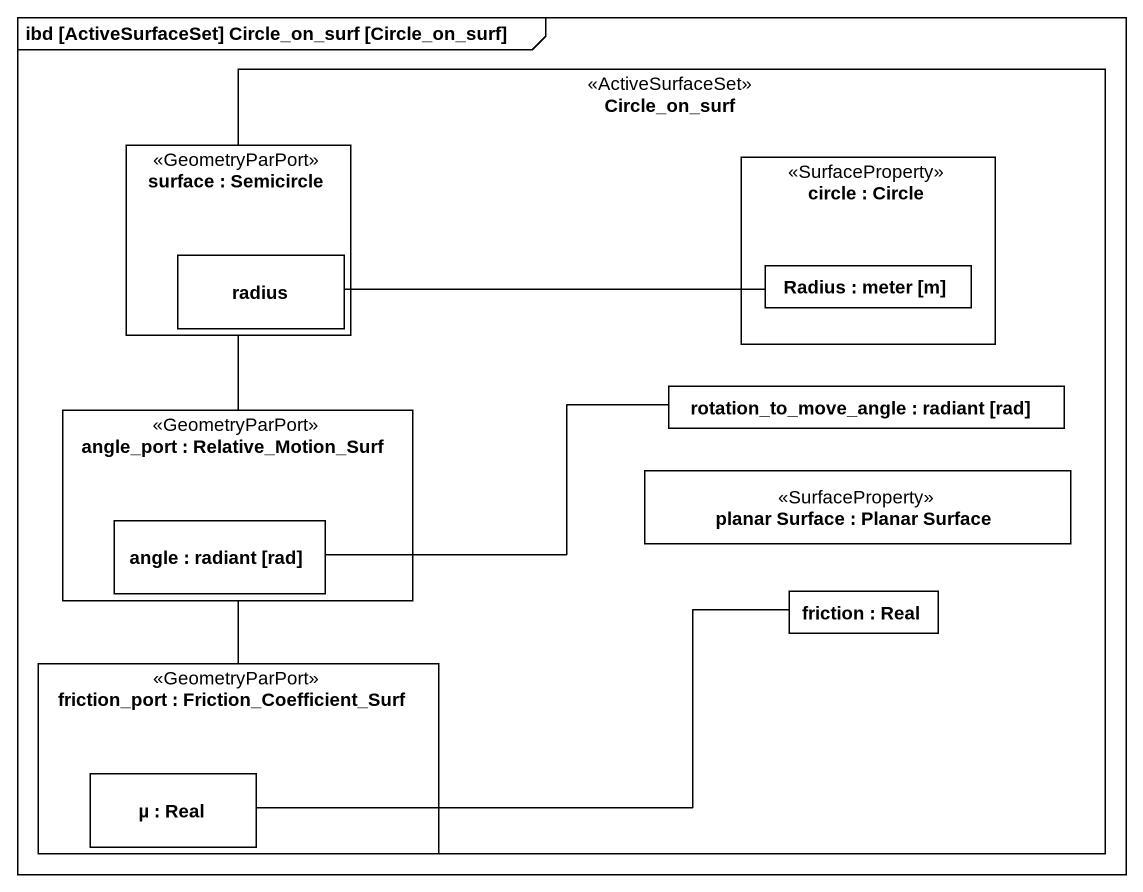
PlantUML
@startuml
mainframe ibd [ActiveSurfaceSet] Circle_on_surf [Circle_on_surf]
rectangle Circle_on_surf <<ActiveSurfaceSet>> {
  rectangle "surface : Semicircle" as surface <<GeometryParPort>> #FFFFFF {
    rectangle radius
  }
  rectangle "circle : Circle" as circle_ <<SurfaceProperty>> {
    rectangle "Radius : meter [m]" as Radius
  }
  rectangle "rotation_to_move_angle : radiant [rad]" as rotation_to_move_angle
  rectangle "angle_port : Relative_Motion_Surf" as angle_port <<GeometryParPort>> #FFFFFF {
    rectangle "angle : radiant [rad]" as angle
  }
  rectangle "planar Surface : Planar Surface" as planar_Surface <<SurfaceProperty>>
  rectangle "friction : Real" as friction
  rectangle "friction_port : Friction_Coefficient_Surf" as friction_port <<GeometryParPort>> #FFFFFF {
    rectangle "µ : Real" as µ
  }
}
radius -right- Radius
rotation_to_move_angle -left- angle
friction -left- µ
@enduml
